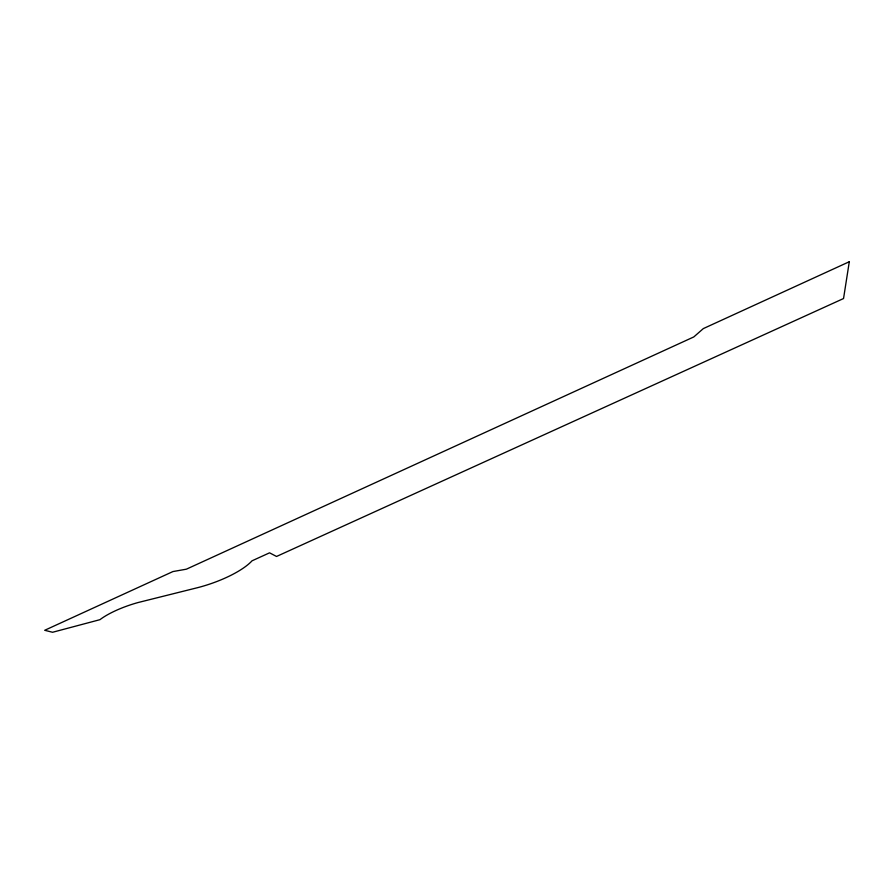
<?xml version="1.0" encoding="UTF-8"?>
<svg xmlns="http://www.w3.org/2000/svg" width="894" height="894" viewBox="0 0 894 894"><rect width="100%" height="100%" fill="white"/><g stroke="black" fill="none" stroke-linecap="round" stroke-linejoin="round"><path stroke-width="1.34" d="M849.3 261.73L843.545 298.54L276.525 556.47L269.563 552.827L252.03 560.817A54.288 16.617 -18.6 0 1 195.674 588.151L137.922 602.578A45.002 12.84 -17.9 0 0 99.938 619.676L52.578 632.27L44.7 630.292L172.944 571.557L186.365 569.187L693.811 336.926L703.332 328.59L849.3 261.73"/></g></svg>
